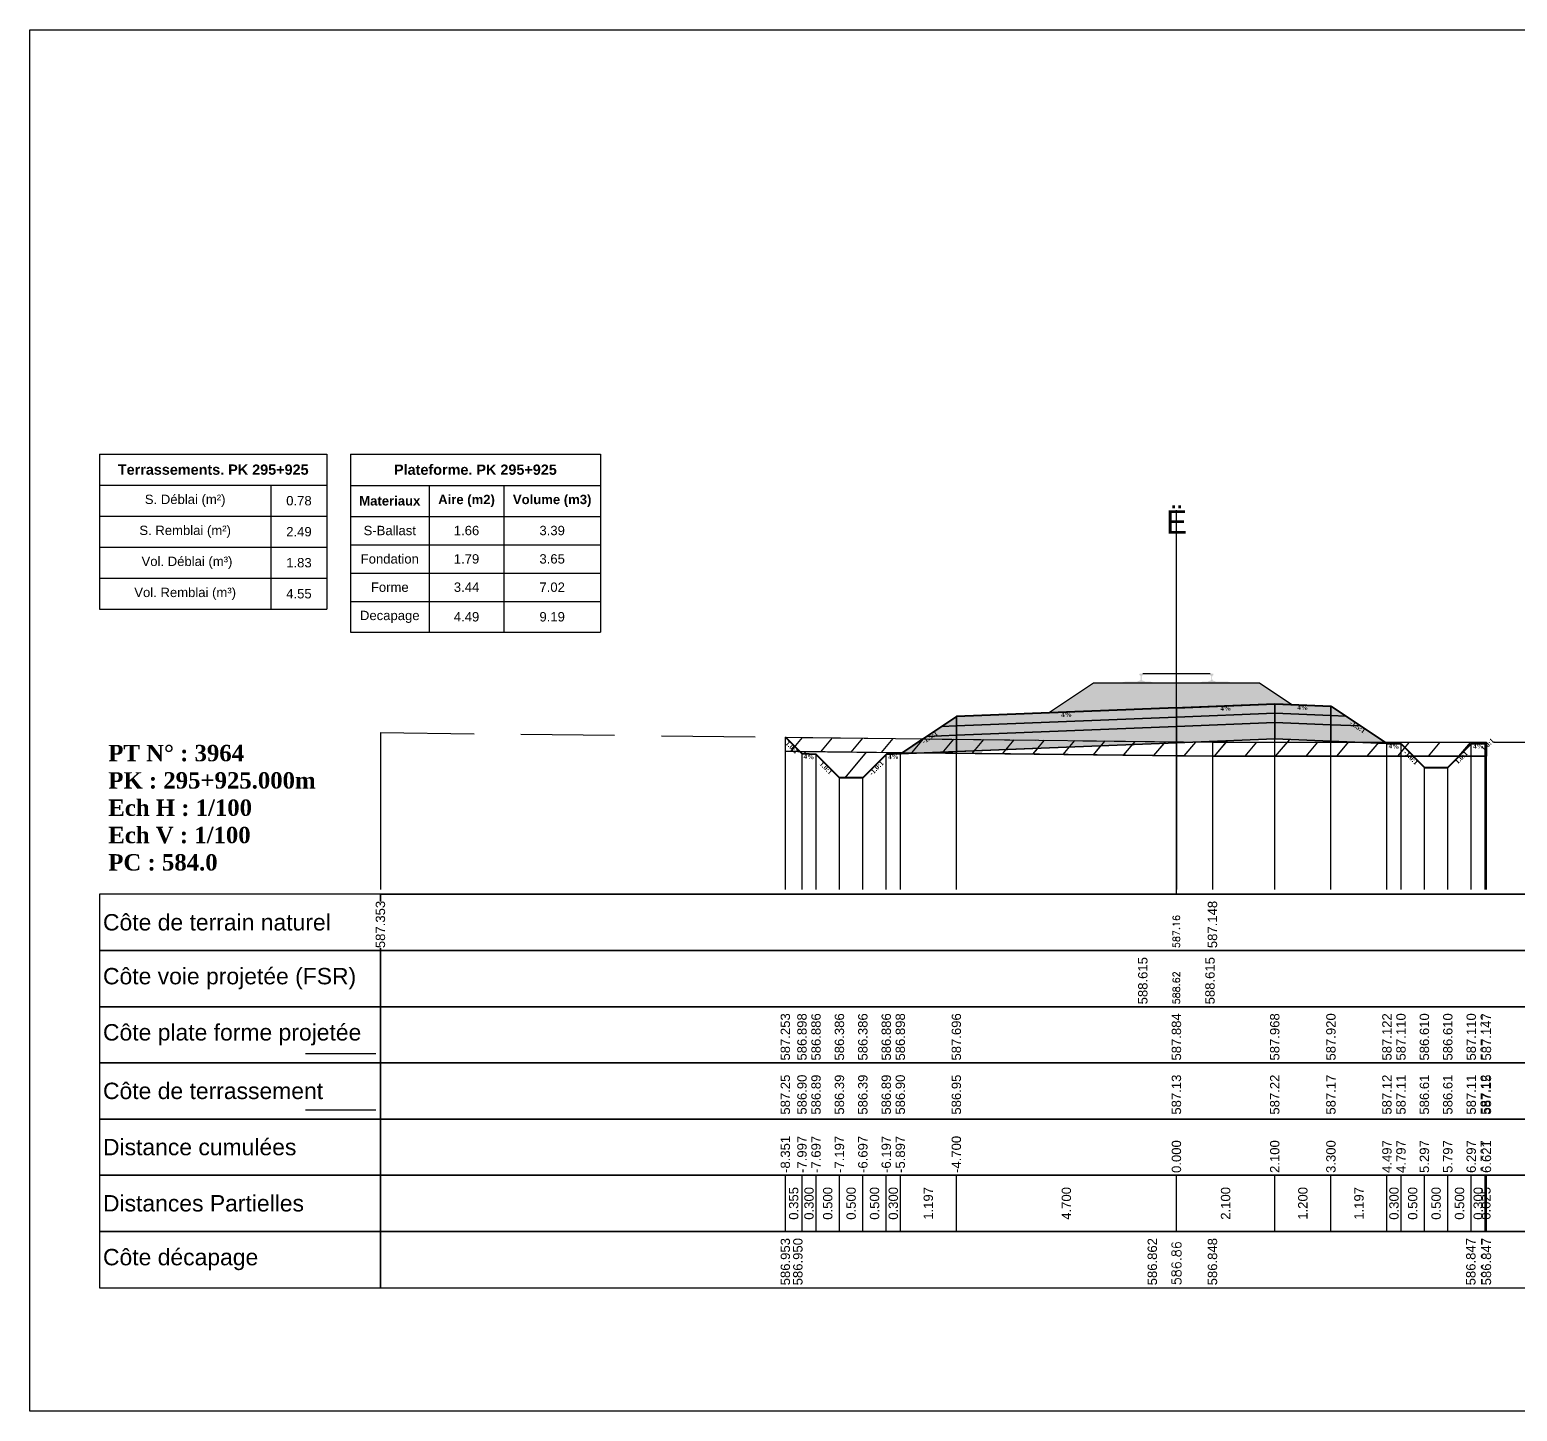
# Model space of a CAD drawing. Header units: millimetres. Extents: x 2762 to 3076, y 916 to 3305.
# Drawn here: x 2950.21 to 2981.98, y 1381.65 to 1411.15 of the extents above; entities that cross this region are included whole.
import ezdxf

# ---------------------------------------------------------------- set-up
doc = ezdxf.new("R2010")
doc.units = ezdxf.units.MM
doc.header["$LTSCALE"] = 2
doc.linetypes.add('CACHE', pattern=[9.525, 6.35, -3.175])
doc.linetypes.add('DASHED', pattern=[0.75, 0.5, -0.25])
for name, color, linetype in [('C-ANNO-TABL', 1, 'Continuous'), ('C-ANNO-TABL-TEXT', 150, 'Continuous'), ('C-ANNO-TABL-TITL', 150, 'Continuous'), ('C-ANNO-TABL-TTBL', 5, 'Continuous'), ('C-ROAD-CORR', 5, 'Continuous'), ('C-ROAD-SCTN', 7, 'Continuous')]:
    doc.layers.add(name, color=color, linetype=linetype)
doc.styles.add('ARIAL', font='arial.ttf')
doc.styles.add('C3D_Etiquette', font='romans.shx')
doc.styles.add('C3D_Profil_Travers', font='romans.shx')
doc.styles.get("Standard").update_dxf_attribs({"font": 'arial.ttf'})

msp = doc.modelspace()

# ---------------------------------------------------------------- hatches: boundary and pattern name
at = {"linetype": 'Continuous', "lineweight": -3}
h = msp.add_hatch(dxfattribs=at)
h.set_pattern_fill('GRAVEL', color=252, scale=0.009, style=0)
h.set_pattern_definition([(228.0128, (2972.136781, 1396.787411), (-1.8288, -2.0574), [0.030755, -3.0447435]), (184.96974, (2972.116207, 1396.764551), (2.743199999, 0.228600013), [0.0527764, -5.2248644]), (132.51045, (2972.063629, 1396.759979), (2.286, -2.5146), [0.0372133, -3.684125]), (267.2737, (2971.974475, 1396.702829), (0.2286, 4.572), [0.0480604, -4.7579794]), (292.83365, (2971.972189, 1396.654823), (-1.143, 2.7432), [0.047127, -4.6655827]), (357.2737, (2971.990477, 1396.611389), (-4.572, 0.2286), [0.0480604, -4.7579794]), (37.69424, (2972.038483, 1396.609103), (-2.9718, -2.286), [0.0635574, -6.2921804]), (72.25533, (2972.088775, 1396.647965), (1.6002, 5.0292), [0.0600048, -5.940473]), (121.42957, (2972.107063, 1396.705115), (-1.8288, 2.9718), [0.048223, -4.774099]), (175.23636, (2972.081917, 1396.746263), (2.5146, -0.2286), [0.055054, -2.697654]), (222.39744, (2972.027053, 1396.750835), (-2.7432, -2.5146), [0.071197, -7.0485095]), (138.81407, (2972.20079, 1396.700543), (-1.6002, 1.3716), [0.0243004, -2.405751]), (171.46923, (2972.182501, 1396.716545), (2.9718, -0.4572), [0.0462314, -4.5769175]), (225, (2972.13678, 1396.7234), (-3e-17, -0.2286), [0.032329, -0.29096]), (203.1986, (2972.12078, 1396.750835), (1.143, 0.4572), [0.01741, -1.723556]), (291.8014, (2972.104777, 1396.743977), (-0.2286, 0.6858), [0.024621, -1.206428]), (30.9638, (2972.11392, 1396.721117), (0.6858, 0.4572), [0.039989, -1.292967]), (161.565, (2972.14821, 1396.74169), (0.4572, -0.2286), [0.028916, -0.693981]), (16.38954, (2971.972189, 1396.743977), (2.286, 0.6858), [0.040508, -4.0102944]), (70.34618, (2972.011051, 1396.755407), (-0.9144, -2.5146), [0.033984, -3.3643994]), (293.1986, (2972.14821, 1396.78741), (-0.4572, 1.143), [0.034819, -1.7061465]), (343.61046, (2972.161927, 1396.755407), (-2.286, 0.6858), [0.040508, -4.0102944]), (339.44395, (2971.97219, 1396.602245), (-1.143, 0.4572), [0.039063, -1.914096]), (294.77514, (2972.008765, 1396.58853), (-1.143, 2.5146), [0.0327305, -3.2403234]), (66.8014, (2972.150497, 1396.55881), (0.4572, 1.143), [0.034819, -1.7061465]), (17.35402, (2972.164213, 1396.590815), (-2.9718, -0.9144), [0.0383204, -3.793714]), (69.44395, (2972.038483, 1396.55881), (-0.4572, -1.143), [0.0195316, -1.933628]), (101.3099, (2972.13678, 1396.55881), (-0.2286, 0.9144), [0.011656, -1.1539795]), (165.9638, (2972.134495, 1396.57024), (0.6858, -0.2286), [0.047127, -0.895415]), (186.009, (2972.088775, 1396.581671), (2.286, 0.2286), [0.043674, -4.323723]), (303.69, (2972.11392, 1396.700543), (-0.2286, 0.4572), [0.032969, -0.79126]), (353.15723, (2972.132209, 1396.673111), (3.8862, -0.4572), [0.05756, -5.698441]), (60.9454, (2972.18936, 1396.666253), (-0.9144, -1.6002), [0.023536, -2.330045]), (90, (2972.2008, 1396.68683), (-0.2286, 0.2286), [0.013716, -0.214884]), (120.25644, (2972.084203, 1396.58853), (0.9144, -1.6002), [0.031758, -3.1440547]), (48.0128, (2972.068201, 1396.615961), (1.8288, 2.0574), [0.06151, -3.0139886]), (0, (2972.10935, 1396.66168), (0.2286, 0.2286), [0.059436, -0.169164]), (325.30485, (2972.168785, 1396.661681), (2.286, -1.6002), [0.036145, -3.5783385]), (254.0546, (2972.198503, 1396.641107), (-0.2286, -0.9144), [0.033285, -1.6309485]), (207.64598, (2972.189359, 1396.609103), (-4.3434, -2.286), [0.054193, -5.365122]), (175.42608, (2972.141353, 1396.583957), (-2.9718, 0.2286), [0.0573327, -5.675926])])
h.paths.add_polyline_path([(2971.972, 1396.559), (2972.93, 1397.197), (2976.48, 1397.197), (2977.169, 1396.738), (2976.805, 1396.752)])
msp.add_hatch(color=254, dxfattribs=at).paths.add_polyline_path([(2973.487, 1397.016), (2973.487, 1397.201), (2973.602, 1397.222), (2973.95, 1397.222), (2973.95, 1397.227), (2973.876, 1397.227), (2973.876, 1397.237), (2973.877, 1397.238), (2973.879, 1397.239), (2973.88, 1397.239), (2973.9, 1397.241), (2973.903, 1397.241), (2973.906, 1397.242), (2973.934, 1397.253), (2973.937, 1397.254), (2973.938, 1397.255), (2973.939, 1397.257), (2973.94, 1397.261), (2973.941, 1397.268), (2973.942, 1397.277), (2973.943, 1397.288), (2973.943, 1397.311), (2973.942, 1397.327), (2973.942, 1397.334), (2973.941, 1397.34), (2973.94, 1397.344), (2973.94, 1397.346), (2973.939, 1397.349), (2973.938, 1397.351), (2973.937, 1397.353), (2973.936, 1397.354), (2973.935, 1397.355), (2973.919, 1397.36), (2973.917, 1397.362), (2973.916, 1397.363), (2973.915, 1397.364), (2973.915, 1397.367), (2973.915, 1397.385), (2973.916, 1397.389), (2973.917, 1397.392), (2973.919, 1397.394), (2973.921, 1397.395), (2973.924, 1397.397), (2973.925, 1397.397), (2973.929, 1397.398), (2973.933, 1397.398), (2973.936, 1397.399), (2973.94, 1397.399), (2973.945, 1397.399), (2973.948, 1397.399), (2973.951, 1397.399), (2973.955, 1397.399), (2973.958, 1397.399), (2973.962, 1397.399), (2973.967, 1397.399), (2973.97, 1397.398), (2973.974, 1397.398), (2973.978, 1397.397), (2973.979, 1397.397), (2973.981, 1397.395), (2973.984, 1397.394), (2973.986, 1397.392), (2973.987, 1397.389), (2973.987, 1397.385), (2973.987, 1397.367), (2973.987, 1397.364), (2973.987, 1397.363), (2973.986, 1397.362), (2973.984, 1397.36), (2973.968, 1397.355), (2973.967, 1397.354), (2973.965, 1397.353), (2973.964, 1397.351), (2973.964, 1397.349), (2973.963, 1397.346), (2973.962, 1397.344), (2973.962, 1397.34), (2973.961, 1397.334), (2973.96, 1397.327), (2973.96, 1397.311), (2973.96, 1397.288), (2973.961, 1397.277), (2973.962, 1397.268), (2973.963, 1397.261), (2973.964, 1397.257), (2973.965, 1397.255), (2973.966, 1397.254), (2973.968, 1397.253), (2973.997, 1397.242), (2974, 1397.241), (2974.003, 1397.241), (2974.023, 1397.239), (2974.024, 1397.239), (2974.025, 1397.238), (2974.026, 1397.237), (2974.026, 1397.227), (2973.952, 1397.227), (2973.952, 1397.222), (2974.156, 1397.222), (2974.288, 1397.191), (2975.122, 1397.191), (2975.253, 1397.222), (2975.457, 1397.222), (2975.457, 1397.227), (2975.383, 1397.227), (2975.383, 1397.237), (2975.384, 1397.238), (2975.386, 1397.239), (2975.387, 1397.239), (2975.407, 1397.241), (2975.41, 1397.241), (2975.413, 1397.242), (2975.441, 1397.253), (2975.444, 1397.254), (2975.445, 1397.255), (2975.446, 1397.257), (2975.447, 1397.261), (2975.448, 1397.268), (2975.449, 1397.277), (2975.45, 1397.288), (2975.45, 1397.311), (2975.449, 1397.327), (2975.449, 1397.334), (2975.448, 1397.34), (2975.447, 1397.344), (2975.447, 1397.346), (2975.446, 1397.349), (2975.445, 1397.351), (2975.444, 1397.353), (2975.443, 1397.354), (2975.442, 1397.355), (2975.426, 1397.36), (2975.424, 1397.362), (2975.423, 1397.363), (2975.422, 1397.364), (2975.422, 1397.367), (2975.422, 1397.385), (2975.423, 1397.389), (2975.424, 1397.392), (2975.426, 1397.394), (2975.428, 1397.395), (2975.431, 1397.397), (2975.432, 1397.397), (2975.436, 1397.398), (2975.44, 1397.398), (2975.443, 1397.399), (2975.447, 1397.399), (2975.452, 1397.399), (2975.455, 1397.399), (2975.458, 1397.399), (2975.462, 1397.399), (2975.465, 1397.399), (2975.469, 1397.399), (2975.474, 1397.399), (2975.477, 1397.398), (2975.481, 1397.398), (2975.485, 1397.397), (2975.486, 1397.397), (2975.488, 1397.395), (2975.491, 1397.394), (2975.493, 1397.392), (2975.494, 1397.389), (2975.494, 1397.385), (2975.494, 1397.367), (2975.494, 1397.364), (2975.494, 1397.363), (2975.493, 1397.362), (2975.491, 1397.36), (2975.475, 1397.355), (2975.474, 1397.354), (2975.472, 1397.353), (2975.471, 1397.351), (2975.471, 1397.349), (2975.47, 1397.346), (2975.469, 1397.344), (2975.469, 1397.34), (2975.468, 1397.334), (2975.467, 1397.327), (2975.467, 1397.311), (2975.467, 1397.288), (2975.468, 1397.277), (2975.469, 1397.268), (2975.47, 1397.261), (2975.471, 1397.257), (2975.472, 1397.255), (2975.473, 1397.254), (2975.475, 1397.253), (2975.504, 1397.242), (2975.507, 1397.241), (2975.51, 1397.241), (2975.53, 1397.239), (2975.531, 1397.239), (2975.532, 1397.238), (2975.533, 1397.237), (2975.533, 1397.227), (2975.459, 1397.227), (2975.459, 1397.222), (2975.807, 1397.222), (2975.922, 1397.201), (2975.922, 1397.016)])
h = msp.add_hatch(color=30, dxfattribs=at)
h.paths.add_polyline_path([(2978.005, 1396.304), (2978.005, 1396.504), (2978.324, 1396.491), (2978.643, 1396.279)])
h.paths.add_polyline_path([(2976.805, 1396.352), (2976.805, 1396.552), (2978.005, 1396.504), (2978.005, 1396.304)])
h.paths.add_polyline_path([(2974.705, 1396.268), (2974.705, 1396.468), (2976.805, 1396.552), (2976.805, 1396.352)])
h.paths.add_polyline_path([(2970.005, 1396.08), (2970.005, 1396.28), (2974.705, 1396.468), (2974.705, 1396.268)])
h.paths.add_polyline_path([(2969.366, 1396.055), (2969.685, 1396.267), (2970.005, 1396.28), (2970.005, 1396.08)])
h = msp.add_hatch(color=11, dxfattribs=at)
h.paths.add_polyline_path([(2978.005, 1396.504), (2978.005, 1396.704), (2978.324, 1396.491)])
h.paths.add_polyline_path([(2976.805, 1396.552), (2976.805, 1396.752), (2978.005, 1396.704), (2978.005, 1396.504)])
h.paths.add_polyline_path([(2974.705, 1396.468), (2974.705, 1396.668), (2976.805, 1396.752), (2976.805, 1396.552)])
h.paths.add_polyline_path([(2970.005, 1396.28), (2970.005, 1396.48), (2974.705, 1396.668), (2974.705, 1396.468)])
h.paths.add_polyline_path([(2969.685, 1396.267), (2970.005, 1396.48), (2970.005, 1396.28)])
h = msp.add_hatch(color=83, dxfattribs=at)
h.paths.add_polyline_path([(2978.005, 1395.954), (2978.005, 1396.304), (2978.643, 1396.279), (2979.201, 1395.906)])
h.paths.add_polyline_path([(2976.805, 1396.002), (2976.805, 1396.352), (2978.005, 1396.304), (2978.005, 1395.954)])
h.paths.add_polyline_path([(2974.705, 1395.918), (2974.705, 1396.268), (2976.805, 1396.352), (2976.805, 1396.002)])
h.paths.add_polyline_path([(2970.005, 1395.73), (2970.005, 1396.08), (2974.705, 1396.268), (2974.705, 1395.918)])
h.paths.add_polyline_path([(2968.808, 1395.682), (2969.366, 1396.055), (2970.005, 1396.08), (2970.005, 1395.73)])
h = msp.add_hatch(dxfattribs=at)
h.set_pattern_fill('_U', color=150, scale=0.5, angle=50, style=0, pattern_type=0)
h.set_pattern_definition([(50, (2980.73813, 1395.6309), (-0.383022, 0.321394), [])])
h.paths.add_polyline_path([(2980.738, 1395.631), (2981.001, 1395.894), (2981.301, 1395.906), (2981.326, 1395.931), (2981.326, 1395.631), (2981.308, 1395.631)])
h.paths.add_polyline_path([(2979.164, 1395.931), (2981.326, 1395.931), (2981.301, 1395.906), (2981.001, 1395.894), (2980.738, 1395.631), (2979.765, 1395.631), (2979.501, 1395.894), (2979.201, 1395.906)])
h.paths.add_polyline_path([(2968.847, 1395.708), (2969.289, 1396.003), (2975.475, 1395.931), (2979.164, 1395.931), (2979.201, 1395.906), (2979.501, 1395.894), (2979.765, 1395.631), (2975.475, 1395.631)])
h.paths.add_polyline_path([(2966.353, 1396.037), (2969.289, 1396.003), (2968.847, 1395.708), (2966.657, 1395.733)])
h.paths.add_polyline_path([(2966.353, 1395.737), (2966.353, 1396.037), (2966.657, 1395.733)])
h = msp.add_hatch(dxfattribs=at)
h.set_pattern_fill('_U', color=3, angle=50, style=0, pattern_type=0)
h.set_pattern_definition([(50, (2980.7381, 1395.6309), (-0.766044, 0.64279), [])])
h.paths.add_polyline_path([(2980.738, 1395.631), (2981.001, 1395.894), (2981.301, 1395.906), (2981.326, 1395.931), (2981.326, 1395.631), (2981.308, 1395.631)])
h.paths.add_polyline_path([(2969.317, 1395.703), (2976.805, 1396.002), (2979.501, 1395.894), (2979.765, 1395.631), (2975.475, 1395.631)])
h.paths.add_polyline_path([(2966.353, 1395.737), (2966.353, 1396.037), (2966.657, 1395.733)])
h = msp.add_hatch(dxfattribs=at)
h.set_pattern_fill('_U', color=1, angle=50, style=0, pattern_type=0)
h.set_pattern_definition([(50, (2979.7647, 1395.631), (-0.766044, 0.64279), [])])
h.paths.add_polyline_path([(2979.765, 1395.631), (2980.738, 1395.631), (2980.501, 1395.394), (2980.001, 1395.394)])
h.paths.add_polyline_path([(2966.657, 1395.733), (2969.317, 1395.703), (2968.508, 1395.67), (2968.008, 1395.17), (2967.508, 1395.17), (2967.008, 1395.67), (2966.708, 1395.682)])

# ---------------------------------------------------------------- linework, layer by layer
at = {"color": 7, "linetype": 'Continuous', "lineweight": -3}
for p, q in [((2974.705, 1392.684), (2974.705, 1400.884)), ((2957.704, 1392.684), (2991.706, 1392.684)), ((2966.353, 1385.484), (2966.353, 1386.684)), ((2966.708, 1385.484), (2966.708, 1386.684)), ((2966.708, 1385.484), (2966.708, 1386.684)), ((2967.008, 1385.484), (2967.008, 1386.684)), ((2967.008, 1385.484), (2967.008, 1386.684)), ((2967.508, 1385.484), (2967.508, 1386.684)), ((2967.508, 1385.484), (2967.508, 1386.684)), ((2968.008, 1385.484), (2968.008, 1386.684)), ((2968.008, 1385.484), (2968.008, 1386.684)), ((2968.508, 1385.484), (2968.508, 1386.684)), ((2968.508, 1385.484), (2968.508, 1386.684)), ((2968.808, 1385.484), (2968.808, 1386.684)), ((2968.808, 1385.484), (2968.808, 1386.684)), ((2970.005, 1385.484), (2970.005, 1386.684)), ((2970.005, 1385.484), (2970.005, 1386.684)), ((2974.705, 1385.484), (2974.705, 1386.684)), ((2974.705, 1385.484), (2974.705, 1386.684)), ((2976.805, 1385.484), (2976.805, 1386.684)), ((2976.805, 1385.484), (2976.805, 1386.684)), ((2978.005, 1385.484), (2978.005, 1386.684)), ((2978.005, 1385.484), (2978.005, 1386.684)), ((2979.201, 1385.484), (2979.201, 1386.684)), ((2979.201, 1385.484), (2979.201, 1386.684)), ((2979.501, 1385.484), (2979.501, 1386.684)), ((2979.501, 1385.484), (2979.501, 1386.684)), ((2980.001, 1385.484), (2980.001, 1386.684)), ((2980.001, 1385.484), (2980.001, 1386.684)), ((2980.501, 1385.484), (2980.501, 1386.684)), ((2980.501, 1385.484), (2980.501, 1386.684)), ((2981.001, 1385.484), (2981.001, 1386.684)), ((2981.001, 1385.484), (2981.001, 1386.684)), ((2981.301, 1385.484), (2981.301, 1386.684)), ((2981.301, 1385.484), (2981.301, 1386.684)), ((2981.326, 1385.484), (2981.326, 1386.684))]:
    msp.add_line(p, q, dxfattribs=at)
at = {"color": 251, "linetype": 'Continuous', "lineweight": -3}
for p, q in [((2971.972, 1396.559), (2972.93, 1397.197)), ((2972.93, 1397.197), (2976.48, 1397.197)), ((2976.48, 1397.197), (2977.169, 1396.738)), ((2970.005, 1396.48), (2974.705, 1396.668)), ((2976.805, 1396.752), (2971.972, 1396.559)), ((2974.705, 1396.668), (2976.805, 1396.752)), ((2974.705, 1396.468), (2974.705, 1396.668)), ((2974.705, 1396.668), (2974.705, 1396.468)), ((2976.805, 1396.552), (2974.705, 1396.468)), ((2977.169, 1396.738), (2976.805, 1396.752)), ((2976.805, 1396.552), (2976.805, 1396.752)), ((2976.805, 1396.752), (2978.005, 1396.704)), ((2976.805, 1396.752), (2976.805, 1396.552)), ((2978.005, 1396.504), (2976.805, 1396.552)), ((2978.005, 1396.504), (2978.005, 1396.704)), ((2978.005, 1396.704), (2978.324, 1396.491)), ((2978.005, 1396.704), (2978.005, 1396.504)), ((2969.685, 1396.267), (2970.005, 1396.48)), ((2970.005, 1396.28), (2969.685, 1396.267)), ((2970.005, 1396.28), (2970.005, 1396.48)), ((2970.005, 1396.48), (2970.005, 1396.28)), ((2974.705, 1396.468), (2970.005, 1396.28)), ((2978.324, 1396.491), (2978.005, 1396.504))]:
    msp.add_line(p, q, dxfattribs=at)
at = {"color": 53, "linetype": 'Continuous', "lineweight": -3}
for p, q in [((2974.705, 1396.468), (2976.805, 1396.552)), ((2976.805, 1396.352), (2976.805, 1396.552)), ((2976.805, 1396.552), (2978.005, 1396.504)), ((2976.805, 1396.552), (2976.805, 1396.352)), ((2969.366, 1396.055), (2969.685, 1396.267)), ((2969.685, 1396.267), (2970.005, 1396.28)), ((2970.005, 1396.28), (2974.705, 1396.468)), ((2970.005, 1396.08), (2970.005, 1396.28)), ((2970.005, 1396.28), (2970.005, 1396.08)), ((2974.705, 1396.268), (2970.005, 1396.08)), ((2970.005, 1396.08), (2974.705, 1396.268)), ((2974.705, 1396.268), (2974.705, 1396.468)), ((2974.705, 1396.468), (2974.705, 1396.268)), ((2976.805, 1396.352), (2974.705, 1396.268)), ((2974.705, 1396.268), (2976.805, 1396.352)), ((2974.705, 1395.918), (2974.705, 1396.268)), ((2974.705, 1396.268), (2974.705, 1395.918)), ((2978.005, 1396.304), (2976.805, 1396.352)), ((2976.805, 1396.002), (2976.805, 1396.352)), ((2976.805, 1396.352), (2978.005, 1396.304)), ((2976.805, 1396.352), (2976.805, 1396.002)), ((2978.005, 1396.304), (2978.005, 1396.504)), ((2978.005, 1396.504), (2978.324, 1396.491)), ((2978.005, 1396.504), (2978.005, 1396.304)), ((2978.643, 1396.279), (2978.005, 1396.304)), ((2978.005, 1395.954), (2978.005, 1396.304)), ((2978.005, 1396.304), (2978.643, 1396.279)), ((2978.005, 1396.304), (2978.005, 1395.954)), ((2978.324, 1396.491), (2978.643, 1396.279)), ((2978.643, 1396.279), (2979.201, 1395.906)), ((2968.808, 1395.682), (2969.366, 1396.055)), ((2970.005, 1396.08), (2969.366, 1396.055)), ((2969.366, 1396.055), (2970.005, 1396.08)), ((2970.005, 1395.73), (2970.005, 1396.08)), ((2970.005, 1396.08), (2970.005, 1395.73)), ((2974.705, 1395.918), (2970.005, 1395.73)), ((2976.805, 1396.002), (2974.705, 1395.918)), ((2978.005, 1395.954), (2976.805, 1396.002)), ((2979.201, 1395.906), (2978.005, 1395.954)), ((2970.005, 1395.73), (2968.808, 1395.682))]:
    msp.add_line(p, q, dxfattribs=at)
at = {"color": 105, "linetype": 'DASHED', "lineweight": -3, "ltscale": 2}
for p, q in [((2957.705, 1396.137), (2974.705, 1395.94)), ((2974.705, 1395.94), (2975.475, 1395.931)), ((2975.475, 1395.931), (2986.502, 1395.93))]:
    msp.add_line(p, q, dxfattribs=at)
at = {"color": 98, "linetype": 'CACHE', "lineweight": -3}
for p, q in [((2957.705, 1396.137), (2957.705, 1392.784)), ((2974.705, 1395.94), (2974.705, 1392.784)), ((2975.475, 1395.931), (2975.475, 1392.784))]:
    msp.add_line(p, q, dxfattribs=at)
at = {"color": 253, "linetype": 'Continuous', "lineweight": -3}
for p, q in [((2966.353, 1396.037), (2969.289, 1396.003)), ((2966.657, 1395.733), (2966.353, 1396.037)), ((2966.353, 1395.737), (2966.353, 1396.037)), ((2966.353, 1396.037), (2966.657, 1395.733)), ((2966.353, 1395.737), (2966.353, 1396.037)), ((2966.353, 1396.037), (2966.657, 1395.733)), ((2968.847, 1395.708), (2969.289, 1396.003)), ((2969.289, 1396.003), (2968.847, 1395.708)), ((2969.289, 1396.003), (2975.475, 1395.931)), ((2969.317, 1395.703), (2976.805, 1396.002)), ((2975.475, 1395.931), (2979.164, 1395.931)), ((2976.805, 1396.002), (2979.501, 1395.894)), ((2979.164, 1395.931), (2981.326, 1395.931)), ((2979.201, 1395.906), (2979.164, 1395.931)), ((2979.164, 1395.931), (2979.201, 1395.906)), ((2979.501, 1395.894), (2979.201, 1395.906)), ((2979.201, 1395.906), (2979.501, 1395.894)), ((2979.765, 1395.631), (2979.501, 1395.894)), ((2979.501, 1395.894), (2979.765, 1395.631)), ((2979.501, 1395.894), (2979.765, 1395.631)), ((2980.738, 1395.631), (2981.001, 1395.894)), ((2981.001, 1395.894), (2980.738, 1395.631)), ((2980.738, 1395.631), (2981.001, 1395.894)), ((2981.001, 1395.894), (2981.301, 1395.906)), ((2981.301, 1395.906), (2981.001, 1395.894)), ((2981.001, 1395.894), (2981.301, 1395.906)), ((2981.301, 1395.906), (2981.326, 1395.931)), ((2981.326, 1395.931), (2981.301, 1395.906)), ((2981.301, 1395.906), (2981.326, 1395.931)), ((2981.326, 1395.931), (2981.326, 1395.631)), ((2981.326, 1395.931), (2981.326, 1395.631)), ((2966.657, 1395.733), (2966.353, 1395.737)), ((2966.657, 1395.733), (2966.353, 1395.737)), ((2968.847, 1395.708), (2966.657, 1395.733)), ((2966.657, 1395.733), (2969.317, 1395.703)), ((2966.708, 1395.682), (2966.657, 1395.733)), ((2967.008, 1395.67), (2966.708, 1395.682)), ((2967.508, 1395.17), (2967.008, 1395.67)), ((2968.508, 1395.67), (2968.008, 1395.17)), ((2969.317, 1395.703), (2968.508, 1395.67)), ((2975.475, 1395.631), (2968.847, 1395.708)), ((2975.475, 1395.631), (2969.317, 1395.703)), ((2979.765, 1395.631), (2975.475, 1395.631)), ((2979.765, 1395.631), (2975.475, 1395.631)), ((2980.738, 1395.631), (2979.765, 1395.631)), ((2979.765, 1395.631), (2980.738, 1395.631)), ((2980.001, 1395.394), (2979.765, 1395.631)), ((2980.738, 1395.631), (2980.501, 1395.394)), ((2981.308, 1395.631), (2980.738, 1395.631)), ((2981.308, 1395.631), (2980.738, 1395.631)), ((2981.326, 1395.631), (2981.308, 1395.631)), ((2981.326, 1395.631), (2981.308, 1395.631)), ((2980.501, 1395.394), (2980.001, 1395.394)), ((2968.008, 1395.17), (2967.508, 1395.17))]:
    msp.add_line(p, q, dxfattribs=at)
at = {"color": 8, "linetype": 'CACHE', "lineweight": -3}
for p, q in [((2966.353, 1392.784), (2966.353, 1396.037)), ((2974.705, 1392.784), (2974.705, 1395.918)), ((2974.705, 1392.784), (2974.705, 1395.918)), ((2976.805, 1392.784), (2976.805, 1396.002)), ((2978.005, 1392.784), (2978.005, 1395.954)), ((2979.201, 1392.784), (2979.201, 1395.906)), ((2979.501, 1392.784), (2979.501, 1395.894)), ((2981.001, 1392.784), (2981.001, 1395.894)), ((2981.301, 1392.784), (2981.301, 1395.906)), ((2981.326, 1392.784), (2981.326, 1395.931)), ((2966.708, 1392.784), (2966.708, 1395.682)), ((2967.008, 1392.784), (2967.008, 1395.67)), ((2968.508, 1392.784), (2968.508, 1395.67)), ((2968.808, 1392.784), (2968.808, 1395.682)), ((2970.005, 1392.784), (2970.005, 1395.73)), ((2980.001, 1392.784), (2980.001, 1395.394)), ((2980.501, 1392.784), (2980.501, 1395.394)), ((2967.508, 1392.784), (2967.508, 1395.17)), ((2968.008, 1392.784), (2968.008, 1395.17))]:
    msp.add_line(p, q, dxfattribs=at)
at = {"color": 6, "linetype": 'Continuous', "lineweight": -3}
for p, q in [((2966.353, 1395.737), (2966.62, 1395.734)), ((2966.62, 1395.734), (2974.19, 1395.646)), ((2974.19, 1395.646), (2974.705, 1395.64)), ((2974.705, 1395.64), (2975.475, 1395.631)), ((2975.475, 1395.631), (2980.993, 1395.631)), ((2980.993, 1395.631), (2981.308, 1395.631)), ((2981.308, 1395.631), (2981.326, 1395.631))]:
    msp.add_line(p, q, dxfattribs=at)
at = {"color": 154, "linetype": 'Continuous', "lineweight": -3}
msp.add_line((2956.104, 1389.284), (2957.604, 1389.284), dxfattribs=at)
at = {"color": 1, "linetype": 'Continuous', "lineweight": -3}
msp.add_line((2956.104, 1388.084), (2957.604, 1388.084), dxfattribs=at)
at = {"color": 7, "linetype": 'Continuous', "lineweight": -3}
for points in [[(2957.704, 1391.484), (2957.704, 1392.684), (2951.704, 1392.684), (2951.704, 1391.484)], [(2957.704, 1391.484), (2991.706, 1391.484), (2991.706, 1392.684), (2957.704, 1392.684)], [(2957.704, 1390.284), (2957.704, 1391.484), (2951.704, 1391.484), (2951.704, 1390.284)], [(2957.704, 1390.284), (2991.706, 1390.284), (2991.706, 1391.484), (2957.704, 1391.484)], [(2957.704, 1389.084), (2957.704, 1390.284), (2951.704, 1390.284), (2951.704, 1389.084)], [(2957.704, 1389.084), (2991.706, 1389.084), (2991.706, 1390.284), (2957.704, 1390.284)], [(2957.704, 1387.884), (2957.704, 1389.084), (2951.704, 1389.084), (2951.704, 1387.884)], [(2957.704, 1387.884), (2991.706, 1387.884), (2991.706, 1389.084), (2957.704, 1389.084)], [(2957.704, 1386.684), (2957.704, 1387.884), (2951.704, 1387.884), (2951.704, 1386.684)], [(2957.704, 1386.684), (2991.706, 1386.684), (2991.706, 1387.884), (2957.704, 1387.884)], [(2957.704, 1385.484), (2957.704, 1386.684), (2951.704, 1386.684), (2951.704, 1385.484)], [(2957.704, 1385.484), (2991.706, 1385.484), (2991.706, 1386.684), (2957.704, 1386.684)], [(2957.704, 1384.284), (2957.704, 1385.484), (2951.704, 1385.484), (2951.704, 1384.284)], [(2957.704, 1384.284), (2991.706, 1384.284), (2991.706, 1385.484), (2957.704, 1385.484)]]:
    msp.add_3dface(points, dxfattribs=at)
at = {"layer": 'C-ANNO-TABL', "color": 7, "linetype": 'Continuous', "lineweight": -3}
for p, q in [((2951.704, 1401.419), (2955.365, 1401.419)), ((2955.365, 1401.419), (2956.563, 1401.419)), ((2955.365, 1401.419), (2955.365, 1400.757)), ((2957.063, 1401.416), (2958.745, 1401.416)), ((2958.745, 1401.416), (2960.341, 1401.416)), ((2958.745, 1401.416), (2958.745, 1400.754)), ((2960.341, 1401.416), (2962.403, 1401.416)), ((2960.341, 1401.416), (2960.341, 1400.754)), ((2951.704, 1400.757), (2955.365, 1400.757)), ((2955.365, 1400.757), (2956.563, 1400.757)), ((2955.365, 1400.757), (2955.365, 1400.095)), ((2957.063, 1400.754), (2958.745, 1400.754)), ((2958.745, 1400.754), (2960.341, 1400.754)), ((2958.745, 1400.754), (2958.745, 1400.147)), ((2960.341, 1400.754), (2962.403, 1400.754)), ((2960.341, 1400.754), (2960.341, 1400.147)), ((2951.704, 1400.095), (2955.365, 1400.095)), ((2955.365, 1400.095), (2956.563, 1400.095)), ((2955.365, 1400.095), (2955.365, 1399.432)), ((2957.063, 1400.147), (2958.745, 1400.147)), ((2958.745, 1400.147), (2960.341, 1400.147)), ((2958.745, 1400.147), (2958.745, 1399.543)), ((2960.341, 1400.147), (2962.403, 1400.147)), ((2960.341, 1400.147), (2960.341, 1399.543)), ((2951.704, 1399.432), (2955.365, 1399.432)), ((2955.365, 1399.432), (2956.563, 1399.432)), ((2955.365, 1399.432), (2955.365, 1398.77)), ((2957.063, 1399.543), (2958.745, 1399.543)), ((2958.745, 1399.543), (2960.341, 1399.543)), ((2958.745, 1399.543), (2958.745, 1398.938)), ((2960.341, 1399.543), (2962.403, 1399.543)), ((2960.341, 1399.543), (2960.341, 1398.938)), ((2957.063, 1398.938), (2958.745, 1398.938)), ((2958.745, 1398.938), (2960.341, 1398.938)), ((2958.745, 1398.938), (2958.745, 1398.28)), ((2960.341, 1398.938), (2962.403, 1398.938)), ((2960.341, 1398.938), (2960.341, 1398.28))]:
    msp.add_line(p, q, dxfattribs=at)
at = {"layer": 'C-ANNO-TABL-TTBL', "color": 7, "linetype": 'Continuous', "lineweight": -3}
for p, q in [((2951.704, 1402.084), (2956.563, 1402.084)), ((2951.704, 1402.084), (2951.704, 1401.419)), ((2956.563, 1402.084), (2956.563, 1401.419)), ((2957.063, 1402.084), (2962.403, 1402.084)), ((2957.063, 1402.084), (2957.063, 1401.416)), ((2962.403, 1402.084), (2962.403, 1401.416)), ((2951.704, 1401.419), (2951.704, 1400.757)), ((2956.563, 1401.419), (2956.563, 1400.757)), ((2957.063, 1401.416), (2957.063, 1400.754)), ((2962.403, 1401.416), (2962.403, 1400.754)), ((2951.704, 1400.757), (2951.704, 1400.095)), ((2956.563, 1400.757), (2956.563, 1400.095)), ((2957.063, 1400.754), (2957.063, 1400.147)), ((2962.403, 1400.754), (2962.403, 1400.147)), ((2951.704, 1400.095), (2951.704, 1399.432)), ((2956.563, 1400.095), (2956.563, 1399.432)), ((2957.063, 1400.147), (2957.063, 1399.543)), ((2962.403, 1400.147), (2962.403, 1399.543)), ((2951.704, 1399.432), (2951.704, 1398.77)), ((2956.563, 1399.432), (2956.563, 1398.77)), ((2957.063, 1399.543), (2957.063, 1398.938)), ((2962.403, 1399.543), (2962.403, 1398.938)), ((2951.704, 1398.77), (2955.365, 1398.77)), ((2955.365, 1398.77), (2956.563, 1398.77)), ((2957.063, 1398.938), (2957.063, 1398.28)), ((2962.403, 1398.938), (2962.403, 1398.28)), ((2957.063, 1398.28), (2958.745, 1398.28)), ((2958.745, 1398.28), (2960.341, 1398.28)), ((2960.341, 1398.28), (2962.403, 1398.28))]:
    msp.add_line(p, q, dxfattribs=at)
at = {"layer": 'C-ROAD-CORR', "color": 1, "linetype": 'Continuous', "lineweight": 40}
for p, q in [((2974.705, 1396.668), (2970.005, 1396.48)), ((2974.705, 1396.668), (2976.805, 1396.752)), ((2976.805, 1396.752), (2978.005, 1396.704)), ((2978.005, 1396.704), (2979.201, 1395.906)), ((2970.005, 1396.48), (2968.808, 1395.682)), ((2966.708, 1395.682), (2966.353, 1396.037)), ((2979.201, 1395.906), (2979.501, 1395.894)), ((2979.501, 1395.894), (2980.001, 1395.394)), ((2980.501, 1395.394), (2981.001, 1395.894)), ((2981.001, 1395.894), (2981.301, 1395.906)), ((2981.301, 1395.906), (2981.326, 1395.931)), ((2967.008, 1395.67), (2966.708, 1395.682)), ((2967.508, 1395.17), (2967.008, 1395.67)), ((2968.508, 1395.67), (2968.008, 1395.17)), ((2968.808, 1395.682), (2968.508, 1395.67)), ((2980.001, 1395.394), (2980.501, 1395.394)), ((2968.008, 1395.17), (2967.508, 1395.17))]:
    msp.add_line(p, q, dxfattribs=at)
at = {"layer": 'C-ROAD-CORR', "color": 102, "linetype": 'Continuous', "lineweight": -3, "ltscale": 0.5}
for p, q in [((2974.705, 1395.918), (2970.005, 1395.73)), ((2974.705, 1395.918), (2976.805, 1396.002)), ((2976.805, 1396.002), (2978.005, 1395.954)), ((2978.005, 1395.954), (2979.201, 1395.906)), ((2970.005, 1395.73), (2968.808, 1395.682))]:
    msp.add_line(p, q, dxfattribs=at)
at = {"layer": 'C-ROAD-CORR', "color": 1, "linetype": 'Continuous', "lineweight": -3}
for p, q in [((2979.501, 1395.894), (2980.001, 1395.394)), ((2980.501, 1395.394), (2981.001, 1395.894)), ((2967.508, 1395.17), (2967.008, 1395.67)), ((2968.508, 1395.67), (2968.008, 1395.17))]:
    msp.add_line(p, q, dxfattribs=at)
at = {"layer": 'C-ROAD-SCTN', "color": 140, "linetype": 'Continuous', "lineweight": -3}
for p, q in [((2971.972, 1396.559), (2972.93, 1397.197)), ((2972.93, 1397.197), (2972.973, 1397.197)), ((2972.973, 1397.197), (2974.705, 1397.197)), ((2974.705, 1397.197), (2976.436, 1397.197)), ((2976.436, 1397.197), (2976.48, 1397.197)), ((2976.48, 1397.197), (2977.169, 1396.738))]:
    msp.add_line(p, q, dxfattribs=at)
at = {"layer": 'C-ROAD-SCTN', "color": 154, "linetype": 'Continuous', "lineweight": -3}
for p, q in [((2973.987, 1397.399), (2974.705, 1397.399)), ((2974.705, 1397.399), (2975.422, 1397.399)), ((2970.005, 1396.48), (2974.705, 1396.668)), ((2974.705, 1396.668), (2976.805, 1396.752)), ((2976.805, 1396.752), (2978.005, 1396.704)), ((2978.005, 1396.704), (2979.201, 1395.906)), ((2968.808, 1395.682), (2970.005, 1396.48)), ((2966.353, 1396.037), (2966.708, 1395.682)), ((2979.201, 1395.906), (2979.501, 1395.894)), ((2979.501, 1395.894), (2980.001, 1395.394)), ((2980.501, 1395.394), (2981.001, 1395.894)), ((2981.001, 1395.894), (2981.301, 1395.906)), ((2981.301, 1395.906), (2981.326, 1395.931)), ((2966.708, 1395.682), (2967.008, 1395.67)), ((2967.008, 1395.67), (2967.508, 1395.17)), ((2968.008, 1395.17), (2968.508, 1395.67)), ((2968.508, 1395.67), (2968.808, 1395.682)), ((2980.001, 1395.394), (2980.501, 1395.394)), ((2967.508, 1395.17), (2968.008, 1395.17))]:
    msp.add_line(p, q, dxfattribs=at)
at = {"layer": 'C-ROAD-SCTN', "color": 1, "linetype": 'Continuous', "lineweight": -3}
for p, q in [((2966.353, 1396.037), (2966.708, 1395.682)), ((2970.005, 1395.73), (2974.705, 1395.918)), ((2974.705, 1395.918), (2976.805, 1396.002)), ((2976.805, 1396.002), (2978.005, 1395.954)), ((2978.005, 1395.954), (2979.201, 1395.906)), ((2979.201, 1395.906), (2979.501, 1395.894)), ((2979.501, 1395.894), (2980.001, 1395.394)), ((2980.501, 1395.394), (2981.001, 1395.894)), ((2981.001, 1395.894), (2981.301, 1395.906)), ((2981.301, 1395.906), (2981.326, 1395.931)), ((2966.708, 1395.682), (2967.008, 1395.67)), ((2967.008, 1395.67), (2967.508, 1395.17)), ((2968.008, 1395.17), (2968.508, 1395.67)), ((2968.508, 1395.67), (2968.808, 1395.682)), ((2968.808, 1395.682), (2970.005, 1395.73)), ((2980.001, 1395.394), (2980.501, 1395.394)), ((2967.508, 1395.17), (2968.008, 1395.17))]:
    msp.add_line(p, q, dxfattribs=at)

# ---------------------------------------------------------------- texts
at = {"color": 7, "linetype": 'Continuous', "lineweight": -3}
for s, insert, char_height, attachment_point, style in [('{\\fWingdings|b0|i0|c2|p0;Ë}', (2974.705, 1400.384), 0.5, 8, 'C3D_Profil_Travers'), ('{\\fTimes New Roman|b1|i0|c0|p18;PT N° : 3964\\PPK : 295+925.000m\\PEch H : 1/100\\PEch V : 1/100\\PPC : 584.0}', (2951.893, 1393.184), 0.35, 7, 'C3D_Profil_Travers'), ('{\\fArial|b0|i0|c0|p34;Côte de terrain naturel}', (2951.779, 1392.084), 0.35, 4, 'C3D_Etiquette'), ('{\\fArial|b0|i0|c0|p34;Côte plate forme projetée}', (2951.779, 1389.684), 0.35, 4, 'C3D_Etiquette'), ('{\\fArial|b0|i0|c0|p34;Côte de terrassement}', (2951.779, 1388.484), 0.35, 4, 'C3D_Etiquette'), ('{\\fArial|b0|i0|c0|p34;Distance cumulées}', (2951.779, 1387.284), 0.35, 4, 'C3D_Etiquette'), ('{\\fArial|b0|i0|c0|p34;Distances Partielles}', (2951.779, 1386.084), 0.35, 4, 'C3D_Etiquette'), ('{\\fArial|b0|i0|c0|p34;Côte décapage}', (2951.779, 1384.884), 0.35, 4, 'C3D_Etiquette')]:
    msp.add_mtext(s, dxfattribs=dict(at, insert=insert, char_height=char_height, attachment_point=attachment_point, style=style))
at = {"color": 7, "linetype": 'Continuous', "lineweight": -3, "char_height": 0.1, "attachment_point": 2, "style": 'C3D_Etiquette'}
for s, insert, width, rotation in [('{\\fTimes New Roman|b1|i0|c0|p18;4%}', (2972.355, 1396.57), 0.42071, 2.2906), ('{\\fTimes New Roman|b1|i0|c0|p18;4%}', (2975.755, 1396.706), 0.37094, 2.2906), ('{\\fTimes New Roman|b1|i0|c0|p18;4%}', (2977.404, 1396.724), 0.42071, 357.7094), ('{\\fTimes New Roman|b1|i0|c0|p18;-1.5:1}', (2978.601, 1396.302), 0.34598, 326.3099), ('{\\fTimes New Roman|b1|i0|c0|p18;1.0:1}', (2966.528, 1395.857), 0.29001, 315), ('{\\fTimes New Roman|b1|i0|c0|p18;-1.5:1}', (2969.408, 1396.078), 0.34598, 33.6901), ('{\\fTimes New Roman|b1|i0|c0|p18;4%}', (2979.351, 1395.896), 0.42071, 357.7094), ('{\\fTimes New Roman|b1|i0|c0|p18;4%}', (2981.152, 1395.896), 0.37094, 2.2906), ('{\\fTimes New Roman|b1|i0|c0|p18;1.0:1}', (2981.317, 1395.916), 0.29001, 45), ('{\\fTimes New Roman|b1|i0|c0|p18;4%}', (2966.858, 1395.672), 0.37094, 357.7094), ('{\\fTimes New Roman|b1|i0|c0|p18;4%}', (2968.658, 1395.672), 0.42071, 2.2906), ('{\\fTimes New Roman|b1|i0|c0|p18;-1.0:1}', (2979.749, 1395.641), 0.34598, 315), ('{\\fTimes New Roman|b1|i0|c0|p18;1.0:1}', (2980.754, 1395.641), 0.29001, 45), ('{\\fTimes New Roman|b1|i0|c0|p18;1.0:1}', (2967.255, 1395.417), 0.29001, 315), ('{\\fTimes New Roman|b1|i0|c0|p18;-1.0:1}', (2968.261, 1395.417), 0.34598, 45)]:
    msp.add_mtext(s, dxfattribs=dict(at, insert=insert, width=width, rotation=rotation))
at = {"color": 7, "linetype": 'Continuous', "lineweight": -3, "rotation": 90, "style": 'C3D_Profil_Travers'}
for s, insert, char_height, attachment_point in [('587.16', (2974.705, 1391.534), 0.15, 4), ('588.62', (2974.705, 1390.334), 0.15, 4), ('{\\fArial|b0|i0|c0|p34;587.25}', (2966.353, 1387.979), 0.2, 4), ('{\\fArial|b0|i0|c0|p34;586.90}', (2966.708, 1387.979), 0.2, 4), ('{\\fArial|b0|i0|c0|p34;586.89}', (2967.008, 1387.979), 0.2, 4), ('{\\fArial|b0|i0|c0|p34;586.39}', (2967.508, 1387.979), 0.2, 4), ('{\\fArial|b0|i0|c0|p34;586.39}', (2968.008, 1387.979), 0.2, 4), ('{\\fArial|b0|i0|c0|p34;586.89}', (2968.508, 1387.979), 0.2, 4), ('{\\fArial|b0|i0|c0|p34;586.90}', (2968.808, 1387.979), 0.2, 4), ('{\\fArial|b0|i0|c0|p34;586.95}', (2970.005, 1387.979), 0.2, 4), ('{\\fArial|b0|i0|c0|p34;587.13}', (2974.705, 1387.979), 0.2, 4), ('{\\fArial|b0|i0|c0|p34;587.22}', (2976.805, 1387.979), 0.2, 4), ('{\\fArial|b0|i0|c0|p34;587.17}', (2978.005, 1387.979), 0.2, 4), ('{\\fArial|b0|i0|c0|p34;587.12}', (2979.201, 1387.979), 0.2, 4), ('{\\fArial|b0|i0|c0|p34;587.11}', (2979.501, 1387.979), 0.2, 4), ('{\\fArial|b0|i0|c0|p34;586.61}', (2980.001, 1387.979), 0.2, 4), ('{\\fArial|b0|i0|c0|p34;586.61}', (2980.501, 1387.979), 0.2, 4), ('{\\fArial|b0|i0|c0|p34;587.11}', (2981.001, 1387.979), 0.2, 4), ('{\\fArial|b0|i0|c0|p34;587.12}', (2981.301, 1387.979), 0.2, 4), ('{\\fArial|b0|i0|c0|p34;587.15}', (2981.326, 1387.979), 0.2, 4), ('{\\fArial|b0|i0|c0|p34;0.355}', (2966.531, 1386.084), 0.2, 5), ('{\\fArial|b0|i0|c0|p34;0.300}', (2966.858, 1386.084), 0.2, 5), ('{\\fArial|b0|i0|c0|p34;0.500}', (2967.258, 1386.084), 0.2, 5), ('{\\fArial|b0|i0|c0|p34;0.500}', (2967.758, 1386.084), 0.2, 5), ('{\\fArial|b0|i0|c0|p34;0.500}', (2968.258, 1386.084), 0.2, 5), ('{\\fArial|b0|i0|c0|p34;0.300}', (2968.658, 1386.084), 0.2, 5), ('{\\fArial|b0|i0|c0|p34;1.197}', (2969.406, 1386.084), 0.2, 5), ('{\\fArial|b0|i0|c0|p34;4.700}', (2972.355, 1386.084), 0.2, 5), ('{\\fArial|b0|i0|c0|p34;2.100}', (2975.755, 1386.084), 0.2, 5), ('{\\fArial|b0|i0|c0|p34;1.200}', (2977.405, 1386.084), 0.2, 5), ('{\\fArial|b0|i0|c0|p34;1.197}', (2978.603, 1386.084), 0.2, 5), ('{\\fArial|b0|i0|c0|p34;0.300}', (2979.351, 1386.084), 0.2, 5), ('{\\fArial|b0|i0|c0|p34;0.500}', (2979.751, 1386.084), 0.2, 5), ('{\\fArial|b0|i0|c0|p34;0.500}', (2980.251, 1386.084), 0.2, 5), ('{\\fArial|b0|i0|c0|p34;0.500}', (2980.751, 1386.084), 0.2, 5), ('{\\fArial|b0|i0|c0|p34;0.300}', (2981.151, 1386.084), 0.2, 5), ('{\\fArial|b0|i0|c0|p34;0.025}', (2981.314, 1386.084), 0.2, 5), ('586.86', (2974.705, 1384.334), 0.2, 4)]:
    msp.add_mtext(s, dxfattribs=dict(at, insert=insert, char_height=char_height, attachment_point=attachment_point))
at = {"color": 7, "linetype": 'Continuous', "lineweight": -3, "insert": (2951.779, 1390.884), "char_height": 0.35, "attachment_point": 4}
msp.add_mtext('{\\fArial|b0|i0|c0|p34;Côte voie projetée (FSR)}', dxfattribs=at)
at = {"layer": 'C-ANNO-TABL-TEXT', "color": 7, "linetype": 'Continuous', "lineweight": -3, "char_height": 0.2, "attachment_point": 5, "style": 'ARIAL'}
for s, insert in [('{\\fArial|b0|i0|c0|p34;\\C7;0.78}', (2955.964, 1401.088)), ('{\\fArial|b0|i0|c0|p34;\\C7;2.49}', (2955.964, 1400.426)), ('{\\fArial|b0|i0|c0|p34;\\C7;S-Ballast}', (2957.904, 1400.451)), ('{\\fArial|b0|i0|c0|p34;\\C7;1.66}', (2959.543, 1400.451)), ('{\\C18;\\c0;3.39}', (2961.372, 1400.451)), ('{\\fArial|b0|i0|c0|p34;\\C7;1.83}', (2955.964, 1399.764)), ('{\\fArial|b0|i0|c0|p34;\\C7;Fondation}', (2957.904, 1399.845)), ('{\\fArial|b0|i0|c0|p34;\\C7;1.79}', (2959.543, 1399.845)), ('{\\C18;\\c0;3.65}', (2961.372, 1399.845)), ('{\\fArial|b0|i0|c0|p34;\\C7;4.55}', (2955.964, 1399.101)), ('{\\fArial|b0|i0|c0|p34;\\C7;Forme}', (2957.904, 1399.241)), ('{\\fArial|b0|i0|c0|p34;\\C7;3.44}', (2959.543, 1399.241)), ('{\\C18;\\c0;7.02}', (2961.372, 1399.241)), ('{\\fArial|b0|i0|c0|p34;\\C7;Decapage}', (2957.904, 1398.609)), ('{\\fArial|b0|i0|c0|p34;\\C7;4.49}', (2959.543, 1398.609)), ('{\\C18;\\c0;9.19}', (2961.372, 1398.609))]:
    msp.add_mtext(s, dxfattribs=dict(at, insert=insert))
at = {"layer": 'C-ANNO-TABL-TITL', "color": 7, "linetype": 'Continuous', "lineweight": -3, "attachment_point": 5, "style": 'ARIAL'}
for s, insert, char_height in [('{\\fArial|b1|i0|c0|p34;\\C7;Terrassements. PK 295+925}', (2954.133, 1401.751), 0.22), ('{\\fArial|b1|i0|c0|p34;\\C18;\\c0;Plateforme. PK 295+925}', (2959.733, 1401.75), 0.22), ('{\\fArial|b0|i0|c0|p34;\\C7;S. Déblai (m²) }', (2953.534, 1401.088), 0.2), ('{\\fArial|b1|i0|c0|p34;\\C7;Materiaux   }', (2957.904, 1401.085), 0.2), ('{\\fArial|b1|i0|c0|p34;\\C7;Aire (m2)}', (2959.543, 1401.085), 0.2), ('{\\fArial|b1|i0|c0|p34;\\C7;Volume (m3)}', (2961.372, 1401.085), 0.2), ('{\\fArial|b0|i0|c0|p34;\\C7;S. Remblai (m²) }', (2953.534, 1400.426), 0.2), ('{\\fArial|b0|i0|c0|p34;\\C7; Vol. Déblai (m³) }', (2953.534, 1399.764), 0.2), ('{\\fArial|b0|i0|c0|p34;\\C7;Vol. Remblai (m³)}', (2953.534, 1399.101), 0.2)]:
    msp.add_mtext(s, dxfattribs=dict(at, insert=insert, char_height=char_height))

# ---------------------------------------------------------------- next in the draw order: texts
at = {"color": 7, "linetype": 'Continuous', "lineweight": -3, "char_height": 0.2, "attachment_point": 4, "rotation": 90, "style": 'C3D_Profil_Travers', "bg_fill": 3, "box_fill_scale": 1.000375, "bg_fill_color": 256, "bg_fill_true_color": 13158600, "bg_fill_transparency": 0}
for s, insert, width in [('{\\fArial|b0|i0|c0|p34;587.353}', (2957.705, 1391.534), 0.99553), ('{\\fArial|b0|i0|c0|p34;587.148}', (2975.475, 1391.534), 0.99595), ('{\\fArial|b0|i0|c0|p34;588.615}', (2973.987, 1390.334), 0.99705), ('{\\fArial|b0|i0|c0|p34;588.615}', (2975.422, 1390.334), 0.99705), ('{\\fArial|b0|i0|c0|p34;587.253}', (2966.353, 1389.134), 0.99553), ('{\\fArial|b0|i0|c0|p34;586.386}', (2967.508, 1389.134), 0.99539), ('{\\fArial|b0|i0|c0|p34;586.386}', (2968.008, 1389.134), 0.99539), ('{\\fArial|b0|i0|c0|p34;586.886}', (2968.508, 1389.134), 0.99539), ('{\\fArial|b0|i0|c0|p34;587.696}', (2970.005, 1389.134), 0.99539), ('{\\fArial|b0|i0|c0|p34;587.884}', (2974.705, 1389.134), 0.99471), ('{\\fArial|b0|i0|c0|p34;587.968}', (2976.805, 1389.134), 0.99595), ('{\\fArial|b0|i0|c0|p34;587.920}', (2978.005, 1389.134), 0.99484), ('{\\fArial|b0|i0|c0|p34;587.122}', (2979.201, 1389.134), 0.99347), ('{\\fArial|b0|i0|c0|p34;586.610}', (2980.001, 1389.134), 0.99484), ('{\\fArial|b0|i0|c0|p34;586.610}', (2980.501, 1389.134), 0.99484), ('{\\fArial|b0|i0|c0|p34;587.110}', (2981.001, 1389.134), 0.99484), ('{\\fArial|b0|i0|c0|p34;\\C256;-8.351}', (2966.353, 1386.734), 0.73938), ('{\\fArial|b0|i0|c0|p34;\\C256;-7.197}', (2967.508, 1386.734), 0.77838), ('{\\fArial|b0|i0|c0|p34;\\C256;-6.697}', (2968.008, 1386.734), 0.77838), ('{\\fArial|b0|i0|c0|p34;\\C256;-6.197}', (2968.508, 1386.734), 0.77838), ('{\\fArial|b0|i0|c0|p34;\\C256;-4.700}', (2970.005, 1386.734), 0.77769), ('{\\fArial|b0|i0|c0|p34;\\C256;0.000}', (2974.705, 1386.734), 0.68096), ('{\\fArial|b0|i0|c0|p34;\\C256;2.100}', (2976.805, 1386.734), 0.6844), ('{\\fArial|b0|i0|c0|p34;\\C256;3.300}', (2978.005, 1386.734), 0.68082), ('{\\fArial|b0|i0|c0|p34;\\C256;4.497}', (2979.201, 1386.734), 0.68978), ('{\\fArial|b0|i0|c0|p34;\\C256;5.297}', (2980.001, 1386.734), 0.68165), ('{\\fArial|b0|i0|c0|p34;\\C256;5.797}', (2980.501, 1386.734), 0.68165), ('{\\fArial|b0|i0|c0|p34;\\C256;6.297}', (2981.001, 1386.734), 0.68275), ('{\\fArial|b0|i0|c0|p34;586.953}', (2966.353, 1384.334), 0.99553), ('{\\fArial|b0|i0|c0|p34;586.862}', (2974.19, 1384.334), 0.99347), ('{\\fArial|b0|i0|c0|p34;586.848}', (2975.475, 1384.334), 0.99595), ('{\\fArial|b0|i0|c0|p34;586.847}', (2980.993, 1384.334), 0.99553)]:
    msp.add_mtext(s, dxfattribs=dict(at, insert=insert, width=width))

# ---------------------------------------------------------------- next in the draw order: texts
for s, insert, width in [('{\\fArial|b0|i0|c0|p34;586.898}', (2966.708, 1389.134), 0.99595), ('{\\fArial|b0|i0|c0|p34;586.898}', (2968.808, 1389.134), 0.99595), ('{\\fArial|b0|i0|c0|p34;587.110}', (2979.501, 1389.134), 0.99484), ('{\\fArial|b0|i0|c0|p34;587.122}', (2981.301, 1389.134), 0.99347), ('{\\fArial|b0|i0|c0|p34;\\C256;-7.997}', (2966.708, 1386.734), 0.77838), ('{\\fArial|b0|i0|c0|p34;\\C256;-5.897}', (2968.808, 1386.734), 0.77838), ('{\\fArial|b0|i0|c0|p34;\\C256;4.797}', (2979.501, 1386.734), 0.68978), ('{\\fArial|b0|i0|c0|p34;\\C256;6.597}', (2981.301, 1386.734), 0.68275), ('{\\fArial|b0|i0|c0|p34;586.950}', (2966.62, 1384.334), 0.99484), ('{\\fArial|b0|i0|c0|p34;586.847}', (2981.308, 1384.334), 0.99553)]:
    msp.add_mtext(s, dxfattribs=dict(at, insert=insert, width=width))

# ---------------------------------------------------------------- next in the draw order: texts
for s, insert, width in [('{\\fArial|b0|i0|c0|p34;586.886}', (2967.008, 1389.134), 0.99539), ('{\\fArial|b0|i0|c0|p34;587.147}', (2981.326, 1389.134), 0.99553), ('{\\fArial|b0|i0|c0|p34;\\C256;-7.697}', (2967.008, 1386.734), 0.77838), ('{\\fArial|b0|i0|c0|p34;\\C256;6.621}', (2981.326, 1386.734), 0.64375), ('{\\fArial|b0|i0|c0|p34;586.847}', (2981.326, 1384.334), 0.99553)]:
    msp.add_mtext(s, dxfattribs=dict(at, insert=insert, width=width))

# ---------------------------------------------------------------- next in the draw order: linework, layer by layer
msp.add_lwpolyline([(2950.215, 1411.145), (2999.215, 1411.145), (2999.215, 1381.645), (2950.215, 1381.645)], close=True)

doc.saveas('drawing.dxf')
